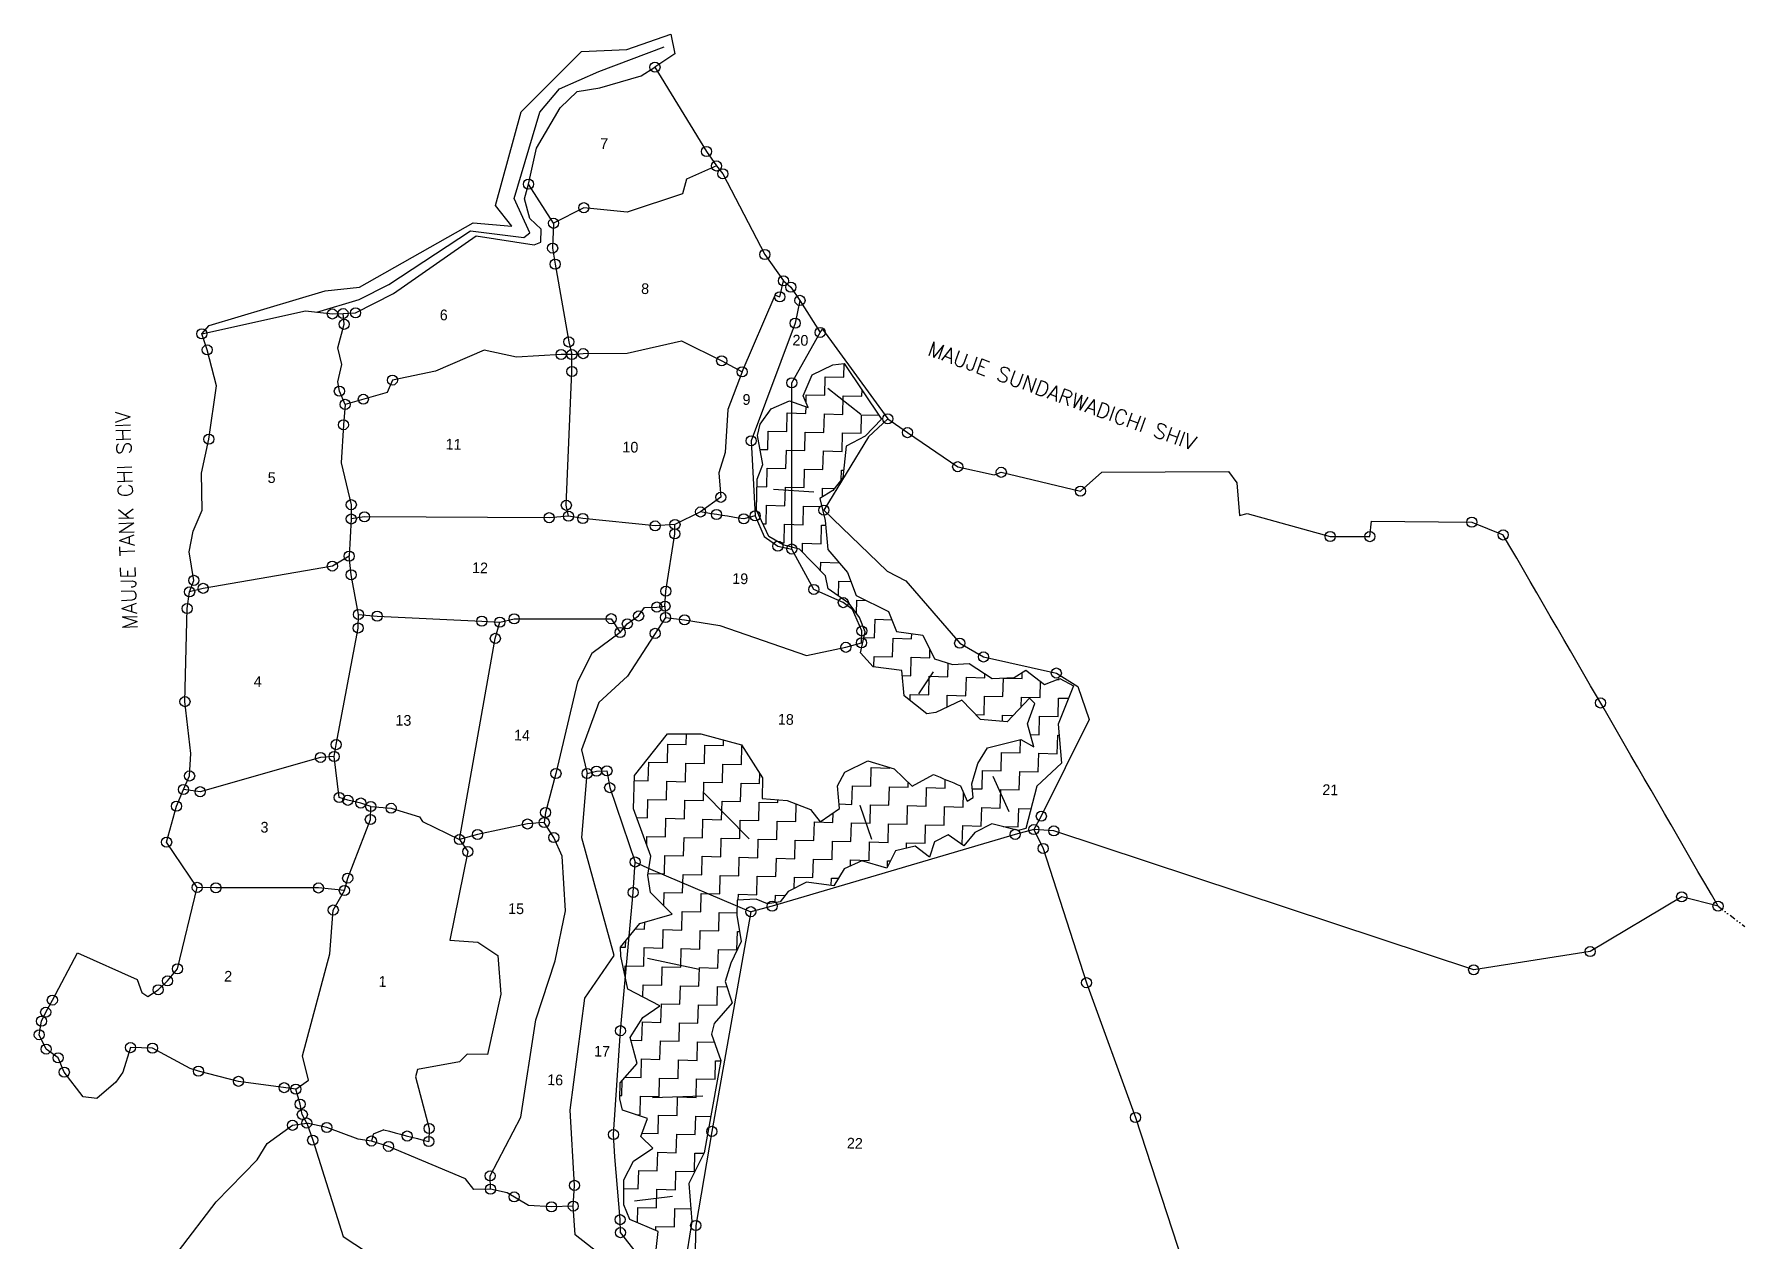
# Model space of a CAD drawing. Header units: metres. Extents: x 356940 to 358376, y 1745247 to 1746797.
# Drawn here: x 356940 to 358376, y 1745785 to 1746797 of the extents above; entities that cross this region are included whole.
import ezdxf

# ---------------------------------------------------------------- set-up
doc = ezdxf.new("R2010")
doc.units = ezdxf.units.M
doc.linetypes.add('DIVIDE', pattern=[1.25, 0.5, -0.25, 0, -0.25, 0, -0.25])
for name, color, linetype in [('OTHERS', 1, 'Continuous'), ('POLY_HATCH', 12, 'Continuous'), ('POLY_PARCEL', 6, 'Continuous'), ('SYM_ARROW', 1, 'Continuous'), ('TEXT_MAPOUT', 7, 'Continuous'), ('TEXT_PARCEL', 7, 'Continuous'), ('V_BOUND_LINE', 7, 'Continuous'), ('V_DIVIDE_LINE', 7, 'DIVIDE')]:
    doc.layers.add(name, color=color, linetype=linetype)
doc.styles.get("Standard").update_dxf_attribs({"font": 'simplex.shx'})
doc.styles.add('TEXT_MAP', font='')
doc.styles.get('TEXT_MAP').set_extended_font_data('Kruti Dev 050')

msp = doc.modelspace()

# ---------------------------------------------------------------- linework, layer by layer
for centre in [(357461.3, 1746769.6), (357504.5, 1746698.9), (357512.9, 1746686.7), (357518.3, 1746680.2), (357355.1, 1746671.4), (357401.6, 1746651.7), (357376.2, 1746638.6), (357375.4, 1746617.8), (357553.5, 1746612.4), (357377.5, 1746604.3), (357569.1, 1746590.3), (357575.4, 1746585), (357566.1, 1746576.9), (357583, 1746573.9), (357190.5, 1746562.5), (357199.5, 1746562.8), (357200.4, 1746553.8), (357210, 1746563.5), (357579, 1746554.8), (357080.9, 1746545.8), (357389, 1746539), (357600, 1746547), (357085.5, 1746532.3), (357382.5, 1746528.5), (357391.5, 1746528.4), (357401.1, 1746529.2), (357517.3, 1746523.2), (357391.6, 1746514.2), (357534.4, 1746513.9), (357196.4, 1746497.7), (357240.9, 1746507), (357576.1, 1746504.7), (357201.3, 1746486.6), (357216.5, 1746490.9), (357199.8, 1746469.5), (357656.7, 1746474.5), (357086.9, 1746457.4), (357542, 1746456.1), (357673.3, 1746462.9), (357715.4, 1746434.3), (357752, 1746429.6), (357516.5, 1746408.6), (357818.4, 1746413.8), (357206.4, 1746402.4), (357386.9, 1746401.9), (357388.7, 1746392.7), (357499.6, 1746396.3), (357512.9, 1746394.2), (357545.4, 1746393.1), (357603.1, 1746397.9), (357206.4, 1746390.4), (357217.4, 1746392.2), (357372.5, 1746391.5), (357400.7, 1746390.8), (357461.4, 1746384.6), (357478.1, 1746385.8), (357535.8, 1746390.5), (358147, 1746387.7), (357477.9, 1746378), (357564.5, 1746367.6), (357576.1, 1746365.2), (358028, 1746375.7), (358061.3, 1746375.6), (358173.3, 1746377), (357190.5, 1746350.9), (357204.6, 1746359.2), (357074.2, 1746338.9), (357206.3, 1746343.6), (357070.7, 1746329.3), (357082.1, 1746332.2), (357470.5, 1746329.8), (357594.6, 1746331.3), (357068.7, 1746315.2), (357212.5, 1746310.3), (357228.1, 1746308.9), (357343.1, 1746306.6), (357424.6, 1746306.7), (357447.6, 1746309), (357462.9, 1746316.5), (357469.7, 1746317.3), (357470.2, 1746307.7), (357619.4, 1746320.2), (357212.2, 1746298.9), (357316, 1746304.7), (357331.1, 1746303.8), (357432.1, 1746295.1), (357438.1, 1746302.5), (357461.5, 1746294.4), (357486.2, 1746305.8), (357635, 1746296.4), (357327.3, 1746290.2), (357621.6, 1746282.7), (357634.7, 1746286.5), (357717.1, 1746286.2), (357737.1, 1746274.6), (357798.2, 1746261.1), (357066.8, 1746237.1), (358255, 1746236), (357193.7, 1746201), (357180.5, 1746190.3), (357192, 1746191), (357412.2, 1746178.7), (357421, 1746179), (357065.5, 1746163.4), (357070.7, 1746174.7), (357378.2, 1746176.8), (357404.3, 1746176.8), (357423.3, 1746164.9), (357059.7, 1746149.4), (357079.6, 1746161.5), (357196.3, 1746156.6), (357203.6, 1746154.3), (357214.4, 1746152), (357222.7, 1746149.1), (357222.4, 1746138.2), (357239.8, 1746147.6), (357354.3, 1746134.4), (357368.4, 1746135.6), (357369.5, 1746144), (357785.6, 1746141), (357297.2, 1746121.3), (357312.4, 1746125.6), (357376.4, 1746123), (357763.7, 1746125.7), (357779.3, 1746129.7), (357796.1, 1746128.6), (357051.4, 1746119.2), (357304.2, 1746111.2), (357787.1, 1746113.9), (357444.7, 1746102.5), (357077.1, 1746081.2), (357092.8, 1746080.8), (357178.8, 1746080.7), (357200.6, 1746078.6), (357203.4, 1746089), (357443, 1746077), (357559.7, 1746065.4), (358323.1, 1746073.3), (358353.6, 1746065.4), (357191.3, 1746062.2), (357541.7, 1746060.8), (358246.3, 1746027.3), (357060.5, 1746012.8), (358148.5, 1746012), (357044.3, 1745995.3), (357052.1, 1746002.7), (357823.6, 1746001.2), (356949.9, 1745976.4), (356955.5, 1745986.6), (356946.4, 1745968.9), (356944.5, 1745957.5), (357432.3, 1745960.9), (356950.2, 1745945.5), (356960.3, 1745938.1), (357021.1, 1745946.7), (357039.5, 1745946.3), (356965.5, 1745926.1), (357078.2, 1745926.9), (357111.7, 1745918.4), (357150.1, 1745913.1), (357159.9, 1745911.8), (357163.4, 1745899.2), (357165.3, 1745890.5), (357157, 1745881.5), (357169, 1745883.4), (357185.8, 1745879.7), (357271.7, 1745878.8), (357509, 1745876.4), (357864.7, 1745888), (357174, 1745869), (357223.3, 1745868.3), (357237.7, 1745863.8), (357253.3, 1745872.5), (357271.4, 1745867.9), (357426.5, 1745873.7), (357322.9, 1745839), (357323.3, 1745827.9), (357343.1, 1745821.4), (357393.7, 1745831.1), (357374.5, 1745813.1), (357392.7, 1745813.7), (357432, 1745802.3), (357432.3, 1745791.4), (357495.5, 1745797.4)]:
    msp.add_circle(centre, 4.24)
at = {"layer": 'OTHERS', "ltscale": 0.5}
for p, q in [((357414.2, 1746765.9), (357468.9, 1746786.7)), ((357381.3, 1746751.4), (357414.2, 1746765.9)), ((357364.7, 1746731.8), (357381.3, 1746751.4)), ((357343, 1746659.4), (357364.7, 1746731.8)), ((357356.3, 1746630.6), (357343, 1746659.4)), ((357237.8, 1746587.2), (357306.5, 1746632.2)), ((357306.5, 1746632.2), (357351.3, 1746626.8)), ((357351.3, 1746626.8), (357356.3, 1746630.6)), ((357212.9, 1746574.6), (357237.8, 1746587.2)), ((357177.4, 1746564), (357212.9, 1746574.6))]:
    msp.add_line(p, q, dxfattribs=at)
at = {"layer": 'POLY_HATCH'}
for p, q in [((357593.2, 1746511.4), (357610.6, 1746519.9)), ((357610.6, 1746519.9), (357620.2, 1746520.9)), ((357620.2, 1746520.9), (357651.5, 1746474.3)), ((357585.8, 1746493.8), (357593.2, 1746511.4)), ((357549.5, 1746469.9), (357558.7, 1746483)), ((357558.7, 1746483), (357574.2, 1746489.6)), ((357574.2, 1746489.6), (357590, 1746484.1)), ((357590, 1746484.1), (357585.8, 1746493.8)), ((357547.3, 1746460.4), (357549.5, 1746469.9)), ((357651.5, 1746474.3), (357637.8, 1746460)), ((357551.8, 1746436.1), (357547.3, 1746460.4)), ((357637.8, 1746460), (357621.7, 1746451.5)), ((357621.7, 1746451.5), (357619.1, 1746424.9)), ((357547.2, 1746423.8), (357551.8, 1746436.1)), ((357546.5, 1746397.7), (357547.2, 1746423.8)), ((357610.6, 1746414.3), (357599.7, 1746407.7)), ((357619.1, 1746424.9), (357610.6, 1746414.3)), ((357556.8, 1746375.8), (357546.5, 1746397.7)), ((357599.7, 1746407.7), (357604.3, 1746389.2)), ((357604.3, 1746389.2), (357606.3, 1746364.9)), ((357569.4, 1746368.5), (357556.8, 1746375.8)), ((357582.7, 1746365), (357569.4, 1746368.5)), ((357604.4, 1746342.8), (357582.7, 1746365)), ((357606.3, 1746364.9), (357623, 1746345.4)), ((357606.7, 1746331.9), (357604.4, 1746342.8)), ((357623, 1746345.4), (357630.2, 1746326.2)), ((357624.2, 1746319.4), (357606.7, 1746331.9)), ((357630.2, 1746326.2), (357657.3, 1746312.8)), ((357632.9, 1746307.8), (357624.2, 1746319.4)), ((357657.3, 1746312.8), (357663.9, 1746296.1)), ((357637.7, 1746295.6), (357632.9, 1746307.8)), ((357633.9, 1746278), (357637.7, 1746295.6)), ((357663.9, 1746296.1), (357686.1, 1746293)), ((357686.1, 1746293), (357695.8, 1746273)), ((357644.5, 1746266.3), (357633.9, 1746278)), ((357695.8, 1746273), (357711, 1746268.2)), ((357711, 1746268.2), (357725, 1746269.1)), ((357725, 1746269.1), (357744.4, 1746256.5)), ((357668.6, 1746263.1), (357644.5, 1746266.3)), ((357670.6, 1746242.1), (357668.6, 1746263.1)), ((357744.4, 1746256.5), (357762.9, 1746257.4)), ((357762.9, 1746257.4), (357772.6, 1746263.5)), ((357772.6, 1746263.5), (357788.3, 1746251.6)), ((357788.3, 1746251.6), (357801.1, 1746256.4)), ((357801.1, 1746256.4), (357812.5, 1746250.4)), ((357689.4, 1746227), (357670.6, 1746242.1)), ((357775.7, 1746240.1), (357756.8, 1746220.2)), ((357780.1, 1746235.6), (357775.7, 1746240.1)), ((357812.5, 1746250.4), (357799.6, 1746218.3)), ((357697.1, 1746228.1), (357689.4, 1746227)), ((357719, 1746238.3), (357697.1, 1746228.1)), ((357734.5, 1746222.1), (357719, 1746238.3)), ((357773.9, 1746218.5), (357780.1, 1746235.6)), ((357756.8, 1746220.2), (357734.5, 1746222.1)), ((357779.2, 1746199.3), (357773.9, 1746218.5)), ((357799.6, 1746218.3), (357802.6, 1746185.4)), ((357444.1, 1746175.1), (357471.7, 1746210.1)), ((357471.7, 1746210.1), (357499.7, 1746210)), ((357499.7, 1746210), (357533.9, 1746200.9)), ((357533.9, 1746200.9), (357551.7, 1746173.1)), ((357732.3, 1746185.2), (357740.3, 1746198.4)), ((357740.3, 1746198.4), (357768.5, 1746205.3)), ((357768.5, 1746205.3), (357779.2, 1746199.3)), ((357620.6, 1746177.8), (357640, 1746187.5)), ((357640, 1746187.5), (357662.1, 1746180.6)), ((357727.4, 1746168.1), (357732.3, 1746185.2)), ((357802.6, 1746185.4), (357781.7, 1746166.1)), ((357443.4, 1746147.1), (357444.1, 1746175.1)), ((357551.7, 1746173.1), (357551.3, 1746155.9)), ((357614.6, 1746166.5), (357620.6, 1746177.8)), ((357662.1, 1746180.6), (357677.1, 1746166.2)), ((357677.1, 1746166.2), (357695.1, 1746175.9)), ((357728.4, 1746156.7), (357727.4, 1746168.1)), ((357551.3, 1746155.9), (357572.3, 1746154.1)), ((357572.3, 1746154.1), (357591.8, 1746146.7)), ((357616.1, 1746147.3), (357614.6, 1746166.5)), ((357717.8, 1746166.5), (357723.3, 1746153.6)), ((357723.3, 1746153.6), (357728.4, 1746156.7)), ((357781.7, 1746166.1), (357772.6, 1746130.7)), ((357457.7, 1746107.3), (357443.4, 1746147.1)), ((357591.8, 1746146.7), (357599.9, 1746136.3)), ((357599.9, 1746136.3), (357616.1, 1746147.3)), ((357707.5, 1746125.3), (357695.8, 1746119.3)), ((357720.6, 1746116.1), (357707.5, 1746125.3)), ((357729.8, 1746127.3), (357720.6, 1746116.1)), ((357744, 1746134.6), (357729.8, 1746127.3)), ((357766.2, 1746129), (357744, 1746134.6)), ((357772.6, 1746130.7), (357766.2, 1746129)), ((357663.2, 1746111.8), (357655.8, 1746097.3)), ((357679.8, 1746115.8), (357663.2, 1746111.8)), ((357691.7, 1746106.6), (357679.8, 1746115.8)), ((357695.8, 1746119.3), (357691.7, 1746106.6)), ((357455.4, 1746091.5), (357457.7, 1746107.3)), ((357620.1, 1746096.9), (357611.5, 1746082.5)), ((357634.9, 1746103.6), (357620.1, 1746096.9)), ((357655.8, 1746097.3), (357634.9, 1746103.6)), ((357457.6, 1746076.8), (357455.4, 1746091.5)), ((357588.6, 1746085.6), (357573.1, 1746077.7)), ((357611.5, 1746082.5), (357588.6, 1746085.6)), ((357475.7, 1746058.6), (357457.6, 1746076.8)), ((357530.3, 1746070.5), (357530, 1746057.8)), ((357546.2, 1746071.4), (357530.3, 1746070.5)), ((357555.7, 1746067.3), (357546.2, 1746071.4)), ((357566.5, 1746069), (357555.7, 1746067.3)), ((357573.1, 1746077.7), (357566.5, 1746069)), ((357448.7, 1746051), (357475.7, 1746058.6)), ((357530, 1746057.8), (357533.7, 1746035.7)), ((357432.3, 1746031.1), (357448.7, 1746051)), ((357432.7, 1746023.4), (357432.3, 1746031.1)), ((357533.7, 1746035.7), (357524.9, 1746017.5)), ((357438.4, 1745995.9), (357432.7, 1746023.4)), ((357524.9, 1746017.5), (357520.1, 1746002.3)), ((357465.5, 1745981.9), (357438.4, 1745995.9)), ((357520.1, 1746002.3), (357526, 1745984.4)), ((357451.2, 1745972.1), (357465.5, 1745981.9)), ((357526, 1745984.4), (357510.9, 1745966.9)), ((357440.6, 1745955.1), (357451.2, 1745972.1)), ((357510.9, 1745966.9), (357508.8, 1745958.1)), ((357446.4, 1745933.4), (357440.6, 1745955.1)), ((357508.8, 1745958.1), (357516.5, 1745935.8)), ((357432, 1745917.2), (357446.4, 1745933.4)), ((357516.5, 1745935.8), (357502.5, 1745858.5)), ((357431.7, 1745903.8), (357432, 1745917.2)), ((357434, 1745894.2), (357431.7, 1745903.8)), ((357454.9, 1745887.3), (357434, 1745894.2)), ((357449.4, 1745872.2), (357454.9, 1745887.3)), ((357459.4, 1745862.4), (357449.4, 1745872.2)), ((357435.1, 1745835.7), (357443.2, 1745851.4)), ((357443.2, 1745851.4), (357459.4, 1745862.4)), ((357502.5, 1745858.5), (357489.8, 1745832.7)), ((357435.3, 1745814.7), (357435.1, 1745835.7)), ((357489.8, 1745832.7), (357492.2, 1745800.9)), ((357440.1, 1745802.5), (357435.3, 1745814.7)), ((357464, 1745792.4), (357440.1, 1745802.5)), ((357492.2, 1745800.9), (357488.4, 1745776.1)), ((357460.7, 1745762.5), (357464, 1745792.4))]:
    msp.add_line(p, q, dxfattribs=at)
at = {"layer": 'POLY_HATCH', "linetype": 'Continuous'}
for p, q in [((357619.8, 1746509.4), (357620.1, 1746520.9)), ((357603.9, 1746494.2), (357604.3, 1746509.8)), ((357604.3, 1746509.8), (357619.8, 1746509.4)), ((357635, 1746493.4), (357635.1, 1746498.7)), ((357587.9, 1746479), (357588.1, 1746484.8)), ((357588.2, 1746488.3), (357588.3, 1746494.6)), ((357588.3, 1746494.6), (357603.9, 1746494.2)), ((357619.1, 1746478.2), (357619.4, 1746493.8)), ((357619.4, 1746493.8), (357635, 1746493.4)), ((357556.5, 1746479.8), (357556.8, 1746479.8)), ((357556.8, 1746479.8), (357556.8, 1746480.3)), ((357572, 1746463.8), (357572.4, 1746479.4)), ((357572.4, 1746479.4), (357587.9, 1746479)), ((357603.1, 1746463), (357603.5, 1746478.6)), ((357603.5, 1746478.6), (357619.1, 1746478.2)), ((357634.3, 1746462.3), (357634.6, 1746477.9)), ((357634.6, 1746477.9), (357649.4, 1746477.5)), ((357556, 1746448.6), (357556.4, 1746464.2)), ((357556.4, 1746464.2), (357572, 1746463.8)), ((357587.2, 1746447.9), (357587.5, 1746463.4)), ((357587.5, 1746463.4), (357603.1, 1746463)), ((357618.3, 1746447.1), (357618.7, 1746462.7)), ((357618.7, 1746462.7), (357634.3, 1746462.3)), ((357549.5, 1746448.8), (357556, 1746448.6)), ((357571.2, 1746432.7), (357571.6, 1746448.2)), ((357571.6, 1746448.2), (357587.2, 1746447.9)), ((357602.3, 1746431.9), (357602.7, 1746447.5)), ((357602.7, 1746447.5), (357618.3, 1746447.1)), ((357555.3, 1746417.5), (357555.6, 1746433.1)), ((357555.6, 1746433.1), (357571.2, 1746432.7)), ((357586.4, 1746416.7), (357586.8, 1746432.3)), ((357586.8, 1746432.3), (357602.3, 1746431.9)), ((357617.7, 1746423.1), (357617.9, 1746431.5)), ((357617.9, 1746431.5), (357619.7, 1746431.5)), ((357547, 1746417.7), (357555.3, 1746417.5)), ((357570.4, 1746401.5), (357570.8, 1746417.1)), ((357570.8, 1746417.1), (357586.4, 1746416.7)), ((357601.8, 1746409), (357602, 1746416.3)), ((357602, 1746416.3), (357612, 1746416.1)), ((357554.5, 1746386.4), (357554.9, 1746401.9)), ((357554.9, 1746401.9), (357570.4, 1746401.5)), ((357585.6, 1746385.6), (357586, 1746401.2)), ((357586, 1746401.2), (357601.4, 1746400.8)), ((357551.8, 1746386.4), (357554.5, 1746386.4)), ((357569.7, 1746370.4), (357570.1, 1746386)), ((357570.1, 1746386), (357585.6, 1746385.6)), ((357600.8, 1746369.6), (357601.2, 1746385.2)), ((357601.2, 1746385.2), (357604.7, 1746385.1)), ((357565.9, 1746370.5), (357569.7, 1746370.4)), ((357585.1, 1746362.5), (357585.2, 1746370)), ((357585.2, 1746370), (357600.8, 1746369.6)), ((357600.3, 1746347.1), (357600.4, 1746354.1)), ((357600.4, 1746354.1), (357615.9, 1746353.7)), ((357615.3, 1746325.8), (357615.6, 1746338.1)), ((357615.6, 1746338.1), (357625.8, 1746337.9)), ((357630.5, 1746310.9), (357630.8, 1746322.2)), ((357630.8, 1746322.2), (357638.7, 1746322)), ((357645.6, 1746290.6), (357646, 1746306.2)), ((357646, 1746306.2), (357660, 1746305.9)), ((357636.7, 1746290.9), (357645.6, 1746290.6)), ((357660.8, 1746274.7), (357661.2, 1746290.3)), ((357661.2, 1746290.3), (357676.7, 1746289.9)), ((357676.7, 1746289.9), (357676.8, 1746294.3)), ((357645, 1746266.2), (357645.2, 1746275.1)), ((357645.2, 1746275.1), (357660.8, 1746274.7)), ((357676, 1746258.7), (357676.4, 1746274.3)), ((357676.4, 1746274.3), (357691.9, 1746273.9)), ((357691.9, 1746273.9), (357692.1, 1746280.6)), ((357707.1, 1746258), (357707.4, 1746269.3)), ((357669, 1746258.9), (357676, 1746258.7)), ((357691.2, 1746242.8), (357691.5, 1746258.4)), ((357691.5, 1746258.4), (357707.1, 1746258)), ((357722.3, 1746242), (357722.7, 1746257.6)), ((357722.7, 1746257.6), (357738.2, 1746257.2)), ((357738.2, 1746257.2), (357738.3, 1746260.5)), ((357753.4, 1746241.3), (357753.8, 1746256.8)), ((357753.8, 1746256.8), (357769.4, 1746256.4)), ((357769.4, 1746256.4), (357769.5, 1746261.5)), ((357784.6, 1746240.5), (357784.9, 1746254.2)), ((357799.2, 1746255.7), (357800.5, 1746255.7)), ((357800.5, 1746255.7), (357800.5, 1746256.2)), ((357675.5, 1746238.2), (357675.6, 1746243.2)), ((357675.6, 1746243.2), (357691.2, 1746242.8)), ((357706.5, 1746232.5), (357706.7, 1746242.4)), ((357706.7, 1746242.4), (357722.3, 1746242)), ((357737.5, 1746226.1), (357737.9, 1746241.6)), ((357737.9, 1746241.6), (357753.4, 1746241.3)), ((357768.8, 1746232.9), (357769, 1746240.9)), ((357769, 1746240.9), (357784.6, 1746240.5)), ((357799.8, 1746224.5), (357800.1, 1746240.1)), ((357800.1, 1746240.1), (357808.2, 1746239.9)), ((357690.8, 1746227.2), (357691, 1746227.2)), ((357690.8, 1746227.2), (357690.8, 1746227.2)), ((357730.5, 1746226.2), (357737.5, 1746226.1)), ((357752.9, 1746220.5), (357753.1, 1746225.7)), ((357753.1, 1746225.7), (357761.7, 1746225.5)), ((357783.8, 1746209.3), (357784.2, 1746224.9)), ((357784.2, 1746224.9), (357799.8, 1746224.5)), ((357471.7, 1746185.9), (357472, 1746201.4)), ((357472, 1746201.4), (357487.6, 1746201.1)), ((357487.6, 1746201.1), (357487.8, 1746210)), ((357502.8, 1746185.1), (357503.2, 1746200.7)), ((357503.2, 1746200.7), (357518.8, 1746200.3)), ((357518.8, 1746200.3), (357518.9, 1746204.9)), ((357533.9, 1746184.3), (357534.3, 1746199.9)), ((357534.3, 1746199.9), (357534.6, 1746199.9)), ((357767.9, 1746194.2), (357768.1, 1746205.2)), ((357776.4, 1746209.5), (357783.8, 1746209.3)), ((357799, 1746193.4), (357799.4, 1746209)), ((357799.4, 1746209), (357800.4, 1746208.9)), ((357455.7, 1746170.7), (357456.1, 1746186.3)), ((357456.1, 1746186.3), (357471.7, 1746185.9)), ((357486.8, 1746169.9), (357487.2, 1746185.5)), ((357487.2, 1746185.5), (357502.8, 1746185.1)), ((357518, 1746169.2), (357518.4, 1746184.7)), ((357518.4, 1746184.7), (357533.9, 1746184.3)), ((357642.5, 1746166.1), (357642.9, 1746181.7)), ((357642.9, 1746181.7), (357658.5, 1746181.3)), ((357658.5, 1746181.3), (357658.5, 1746181.7)), ((357751.9, 1746179), (357752.3, 1746194.5)), ((357752.3, 1746194.5), (357767.9, 1746194.2)), ((357783, 1746178.2), (357783.4, 1746193.8)), ((357783.4, 1746193.8), (357799, 1746193.4)), ((357444, 1746171), (357455.7, 1746170.7)), ((357470.9, 1746154.7), (357471.3, 1746170.3)), ((357471.3, 1746170.3), (357486.8, 1746169.9)), ((357502, 1746154), (357502.4, 1746169.5)), ((357502.4, 1746169.5), (357518, 1746169.2)), ((357533.2, 1746153.2), (357533.6, 1746168.8)), ((357533.6, 1746168.8), (357549.1, 1746168.4)), ((357549.1, 1746168.4), (357549.3, 1746176.8)), ((357673.7, 1746165.3), (357673.8, 1746169.4)), ((357704.8, 1746164.6), (357705, 1746171.7)), ((357735.9, 1746163.8), (357736.3, 1746179.4)), ((357736.3, 1746179.4), (357751.9, 1746179)), ((357767.1, 1746163), (357767.5, 1746178.6)), ((357767.5, 1746178.6), (357783, 1746178.2)), ((357454.9, 1746139.6), (357455.3, 1746155.1)), ((357455.3, 1746155.1), (357470.9, 1746154.7)), ((357486.1, 1746138.8), (357486.5, 1746154.4)), ((357486.5, 1746154.4), (357502, 1746154)), ((357517.2, 1746138), (357517.6, 1746153.6)), ((357517.6, 1746153.6), (357533.2, 1746153.2)), ((357548.4, 1746137.3), (357548.7, 1746152.8)), ((357548.7, 1746152.8), (357564.3, 1746152.4)), ((357564.3, 1746152.4), (357564.4, 1746154.8)), ((357626.6, 1746150.9), (357627, 1746166.5)), ((357627, 1746166.5), (357642.5, 1746166.1)), ((357657.7, 1746150.1), (357658.1, 1746165.7)), ((357658.1, 1746165.7), (357673.7, 1746165.3)), ((357688.9, 1746149.4), (357689.2, 1746164.9)), ((357689.2, 1746164.9), (357704.8, 1746164.6)), ((357720, 1746148.6), (357720.3, 1746160.6)), ((357727.8, 1746164), (357735.9, 1746163.8)), ((357751.1, 1746147.8), (357751.5, 1746163.4)), ((357751.5, 1746163.4), (357767.1, 1746163)), ((357446.1, 1746139.8), (357454.9, 1746139.6)), ((357470.1, 1746123.6), (357470.5, 1746139.2)), ((357470.5, 1746139.2), (357486.1, 1746138.8)), ((357501.3, 1746122.8), (357501.6, 1746138.4)), ((357501.6, 1746138.4), (357517.2, 1746138)), ((357579.5, 1746136.5), (357579.9, 1746151.2)), ((357610.6, 1746135.7), (357610.8, 1746143.8)), ((357615.8, 1746151.2), (357626.6, 1746150.9)), ((357641.8, 1746135), (357642.2, 1746150.5)), ((357642.2, 1746150.5), (357657.7, 1746150.1)), ((357672.9, 1746134.2), (357673.3, 1746149.8)), ((357673.3, 1746149.8), (357688.9, 1746149.4)), ((357704, 1746133.4), (357704.4, 1746149)), ((357704.4, 1746149), (357720, 1746148.6)), ((357735.2, 1746132.7), (357735.6, 1746148.2)), ((357735.6, 1746148.2), (357751.1, 1746147.8)), ((357766.3, 1746131.9), (357766.7, 1746147.5)), ((357766.7, 1746147.5), (357776.8, 1746147.2)), ((357532.4, 1746122.1), (357532.8, 1746137.6)), ((357532.8, 1746137.6), (357548.4, 1746137.3)), ((357563.5, 1746121.3), (357563.9, 1746136.9)), ((357563.9, 1746136.9), (357579.5, 1746136.5)), ((357594.7, 1746120.5), (357595.1, 1746136.1)), ((357595.1, 1746136.1), (357610.6, 1746135.7)), ((357625.8, 1746119.8), (357626.2, 1746135.3)), ((357626.2, 1746135.3), (357641.8, 1746135)), ((357657, 1746119), (357657.3, 1746134.6)), ((357657.3, 1746134.6), (357672.9, 1746134.2)), ((357688.1, 1746118.2), (357688.5, 1746133.8)), ((357688.5, 1746133.8), (357704, 1746133.4)), ((357719.2, 1746117.5), (357719.6, 1746133)), ((357719.6, 1746133), (357735.2, 1746132.7)), ((357753.5, 1746132.2), (357766.3, 1746131.9)), ((357454.4, 1746116.6), (357454.6, 1746124)), ((357454.6, 1746124), (357470.1, 1746123.6)), ((357485.3, 1746107.6), (357485.7, 1746123.2)), ((357485.7, 1746123.2), (357501.3, 1746122.8)), ((357516.5, 1746106.9), (357516.8, 1746122.4)), ((357516.8, 1746122.4), (357532.4, 1746122.1)), ((357547.6, 1746106.1), (357548, 1746121.7)), ((357548, 1746121.7), (357563.5, 1746121.3)), ((357578.7, 1746105.3), (357579.1, 1746120.9)), ((357579.1, 1746120.9), (357594.7, 1746120.5)), ((357609.9, 1746104.6), (357610.2, 1746120.1)), ((357610.2, 1746120.1), (357625.8, 1746119.8)), ((357641, 1746103.8), (357641.4, 1746119.4)), ((357641.4, 1746119.4), (357657, 1746119)), ((357672.4, 1746114), (357672.5, 1746118.6)), ((357672.5, 1746118.6), (357688.1, 1746118.2)), ((357718.6, 1746117.5), (357719.2, 1746117.5)), ((357469.4, 1746092.5), (357469.7, 1746108)), ((357469.7, 1746108), (357485.3, 1746107.6)), ((357500.5, 1746091.7), (357500.9, 1746107.3)), ((357500.9, 1746107.3), (357516.5, 1746106.9)), ((357531.6, 1746090.9), (357532, 1746106.5)), ((357532, 1746106.5), (357547.6, 1746106.1)), ((357562.8, 1746090.2), (357563.2, 1746105.7)), ((357563.2, 1746105.7), (357578.7, 1746105.3)), ((357593.9, 1746089.4), (357594.3, 1746105)), ((357594.3, 1746105), (357609.9, 1746104.6)), ((357625.3, 1746099.3), (357625.4, 1746104.2)), ((357625.4, 1746104.2), (357641, 1746103.8)), ((357656.5, 1746098.6), (357656.6, 1746103.4)), ((357656.6, 1746103.4), (357658.9, 1746103.4)), ((357455.6, 1746092.8), (357469.4, 1746092.5)), ((357484.5, 1746076.5), (357484.9, 1746092.1)), ((357484.9, 1746092.1), (357500.5, 1746091.7)), ((357515.7, 1746075.7), (357516.1, 1746091.3)), ((357516.1, 1746091.3), (357531.6, 1746090.9)), ((357546.8, 1746075), (357547.2, 1746090.5)), ((357547.2, 1746090.5), (357562.8, 1746090.2)), ((357578.1, 1746080.3), (357578.3, 1746089.8)), ((357578.3, 1746089.8), (357593.9, 1746089.4)), ((357609.3, 1746082.8), (357609.5, 1746089)), ((357609.5, 1746089), (357615.3, 1746088.9)), ((357468.7, 1746065.6), (357469, 1746076.9)), ((357469, 1746076.9), (357484.5, 1746076.5)), ((357499.7, 1746060.6), (357500.1, 1746076.1)), ((357500.1, 1746076.1), (357515.7, 1746075.7)), ((357531.1, 1746070.6), (357531.3, 1746075.4)), ((357531.3, 1746075.4), (357546.8, 1746075)), ((357562.2, 1746068.3), (357562.4, 1746074.6)), ((357562.4, 1746074.6), (357570.6, 1746074.4)), ((357483.8, 1746045.4), (357484.2, 1746060.9)), ((357484.2, 1746060.9), (357499.7, 1746060.6)), ((357514.9, 1746044.6), (357515.3, 1746060.2)), ((357515.3, 1746060.2), (357530, 1746059.8)), ((357444.8, 1746046.3), (357452.6, 1746046.1)), ((357452.6, 1746046.1), (357452.8, 1746052.2)), ((357467.8, 1746030.2), (357468.2, 1746045.8)), ((357468.2, 1746045.8), (357483.8, 1746045.4)), ((357499, 1746029.4), (357499.3, 1746045)), ((357499.3, 1746045), (357514.9, 1746044.6)), ((357530.1, 1746028.7), (357530.5, 1746044.2)), ((357530.5, 1746044.2), (357532.2, 1746044.2)), ((357432.3, 1746031.1), (357436.7, 1746031)), ((357436.7, 1746031), (357436.8, 1746036.6)), ((357451.9, 1746015), (357452.3, 1746030.6)), ((357452.3, 1746030.6), (357467.8, 1746030.2)), ((357483, 1746014.2), (357483.4, 1746029.8)), ((357483.4, 1746029.8), (357499, 1746029.4)), ((357514.2, 1746013.5), (357514.5, 1746029)), ((357514.5, 1746029), (357530.1, 1746028.7)), ((357436.1, 1746007.1), (357436.3, 1746015.4)), ((357436.3, 1746015.4), (357451.9, 1746015)), ((357467.1, 1745999), (357467.4, 1746014.6)), ((357467.4, 1746014.6), (357483, 1746014.2)), ((357498.2, 1745998.3), (357498.6, 1746013.9)), ((357498.6, 1746013.9), (357514.2, 1746013.5)), ((357451.2, 1745989.3), (357451.5, 1745999.4)), ((357451.5, 1745999.4), (357467.1, 1745999)), ((357482.2, 1745983.1), (357482.6, 1745998.7)), ((357482.6, 1745998.7), (357498.2, 1745998.3)), ((357513.4, 1745982.3), (357513.8, 1745997.9)), ((357513.8, 1745997.9), (357521.6, 1745997.7)), ((357466.3, 1745967.9), (357466.7, 1745983.5)), ((357466.7, 1745983.5), (357482.2, 1745983.1)), ((357497.4, 1745967.1), (357497.8, 1745982.7)), ((357497.8, 1745982.7), (357513.4, 1745982.3)), ((357450.3, 1745952.7), (357450.7, 1745968.3)), ((357450.7, 1745968.3), (357466.3, 1745967.9)), ((357481.5, 1745952), (357481.9, 1745967.5)), ((357481.9, 1745967.5), (357497.4, 1745967.1)), ((357441.2, 1745953), (357450.3, 1745952.7)), ((357465.5, 1745936.8), (357465.9, 1745952.3)), ((357465.9, 1745952.3), (357481.5, 1745952)), ((357496.7, 1745936), (357497, 1745951.6)), ((357497, 1745951.6), (357511.2, 1745951.2)), ((357449.6, 1745921.6), (357450, 1745937.2)), ((357450, 1745937.2), (357465.5, 1745936.8)), ((357480.7, 1745920.8), (357481.1, 1745936.4)), ((357481.1, 1745936.4), (357496.7, 1745936)), ((357511.9, 1745920.1), (357512.2, 1745935.6)), ((357512.2, 1745935.6), (357516.5, 1745935.5)), ((357433.6, 1745906.4), (357433.9, 1745919.3)), ((357436.3, 1745921.9), (357449.6, 1745921.6)), ((357464.8, 1745905.6), (357465.1, 1745921.2)), ((357465.1, 1745921.2), (357480.7, 1745920.8)), ((357495.9, 1745904.9), (357496.3, 1745920.4)), ((357496.3, 1745920.4), (357511.9, 1745920.1)), ((357431.8, 1745906.4), (357433.6, 1745906.4)), ((357448.8, 1745890.4), (357449.2, 1745906)), ((357449.2, 1745906), (357464.8, 1745905.6)), ((357479.9, 1745889.7), (357480.3, 1745905.3)), ((357480.3, 1745905.3), (357495.9, 1745904.9)), ((357445.1, 1745890.5), (357448.8, 1745890.4)), ((357464, 1745874.5), (357464.4, 1745890.1)), ((357464.4, 1745890.1), (357479.9, 1745889.7)), ((357495.1, 1745873.7), (357495.5, 1745889.3)), ((357495.5, 1745889.3), (357508.1, 1745889)), ((357450.4, 1745874.8), (357464, 1745874.5)), ((357479.2, 1745858.5), (357479.6, 1745874.1)), ((357479.6, 1745874.1), (357495.1, 1745873.7)), ((357463.2, 1745843.4), (357463.6, 1745858.9)), ((357463.6, 1745858.9), (357479.2, 1745858.5)), ((357494.4, 1745842.6), (357494.7, 1745858.2)), ((357494.7, 1745858.2), (357502.3, 1745858)), ((357447.3, 1745828.2), (357447.7, 1745843.7)), ((357447.7, 1745843.7), (357463.2, 1745843.4)), ((357478.4, 1745827.4), (357478.8, 1745843)), ((357478.8, 1745843), (357494.4, 1745842.6)), ((357435.2, 1745828.5), (357447.3, 1745828.2)), ((357462.5, 1745812.2), (357462.8, 1745827.8)), ((357462.8, 1745827.8), (357478.4, 1745827.4)), ((357446.6, 1745799.7), (357446.9, 1745812.6)), ((357446.9, 1745812.6), (357462.5, 1745812.2)), ((357477.6, 1745796.3), (357478, 1745811.8)), ((357478, 1745811.8), (357491.4, 1745811.5)), ((357462, 1745793.2), (357462.1, 1745796.7)), ((357462.1, 1745796.7), (357477.6, 1745796.3))]:
    msp.add_line(p, q, dxfattribs=at)
at = {"layer": 'POLY_HATCH'}
msp.add_arc((357993.1, 1746858.6), 744.8, 246.4156, 248.3079, dxfattribs=at)
at = {"layer": 'POLY_PARCEL'}
for p, q in [((357512.9, 1746686.7), (357487.9, 1746675.6)), ((357376.2, 1746638.6), (357355.1, 1746671.4)), ((357487.9, 1746675.6), (357484.5, 1746663.4)), ((357484.5, 1746663.4), (357437.9, 1746648)), ((357401.6, 1746651.7), (357376.2, 1746638.6)), ((357437.9, 1746648), (357401.6, 1746651.7)), ((357376.2, 1746638.6), (357375.4, 1746617.8)), ((357375.4, 1746617.8), (357377.5, 1746604.3)), ((357377.5, 1746604.3), (357389, 1746539)), ((357566.1, 1746576.9), (357569.1, 1746590.3)), ((357534.4, 1746513.9), (357562.3, 1746578.4)), ((357562.3, 1746578.4), (357566.1, 1746576.9)), ((357583, 1746573.9), (357579, 1746554.8)), ((357200.4, 1746553.8), (357199.5, 1746562.8)), ((357579, 1746554.8), (357542, 1746456.1)), ((357195.2, 1746534.1), (357200.4, 1746553.8)), ((357576.1, 1746504.7), (357600, 1746547)), ((357198.5, 1746520), (357195.2, 1746534.1)), ((357318, 1746532.1), (357277, 1746514.4)), ((357345, 1746526.3), (357318, 1746532.1)), ((357382.5, 1746528.5), (357345, 1746526.3)), ((357391.5, 1746528.4), (357382.5, 1746528.5)), ((357389, 1746539), (357391.5, 1746528.4)), ((357391.5, 1746528.4), (357401.1, 1746529.2)), ((357391.6, 1746514.2), (357391.5, 1746528.4)), ((357401.1, 1746529.2), (357438.1, 1746529.7)), ((357438.1, 1746529.7), (357483.5, 1746539.9)), ((357483.5, 1746539.9), (357517.3, 1746523.2)), ((357195, 1746505.5), (357198.5, 1746520)), ((357277, 1746514.4), (357240.9, 1746507)), ((357386.9, 1746401.9), (357391.6, 1746514.2)), ((357517.3, 1746523.2), (357534.4, 1746513.9)), ((357534.4, 1746513.9), (357522.6, 1746482.3)), ((357196.4, 1746497.7), (357195, 1746505.5)), ((357201.3, 1746486.6), (357196.4, 1746497.7)), ((357240.9, 1746507), (357236.4, 1746496.7)), ((357576.1, 1746365.2), (357576.1, 1746504.7)), ((357201.3, 1746486.6), (357199.8, 1746469.5)), ((357236.4, 1746496.7), (357201.3, 1746486.6)), ((357199.8, 1746469.5), (357197.8, 1746437.4)), ((357522.6, 1746482.3), (357520.2, 1746446.2)), ((357656.7, 1746474.5), (357640.5, 1746459.5)), ((357542, 1746456.1), (357545.4, 1746393.1)), ((357640.5, 1746459.5), (357603.1, 1746397.9)), ((357520.2, 1746446.2), (357514.8, 1746429.1)), ((357197.8, 1746437.4), (357206.4, 1746402.4)), ((357514.8, 1746429.1), (357516.5, 1746408.6)), ((357206.4, 1746402.4), (357206.4, 1746390.4)), ((357388.7, 1746392.7), (357386.9, 1746401.9)), ((357516.5, 1746408.6), (357499.6, 1746396.3)), ((357603.1, 1746397.9), (357656.2, 1746346.5)), ((357206.4, 1746390.4), (357204.6, 1746359.2)), ((357217.4, 1746392.2), (357206.4, 1746390.4)), ((357372.5, 1746391.5), (357217.4, 1746392.2)), ((357388.7, 1746392.7), (357372.5, 1746391.5)), ((357400.7, 1746390.8), (357388.7, 1746392.7)), ((357461.4, 1746384.6), (357400.7, 1746390.8)), ((357478.1, 1746385.8), (357461.4, 1746384.6)), ((357477.9, 1746378), (357478.1, 1746385.8)), ((357499.6, 1746396.3), (357478.1, 1746385.8)), ((357545.4, 1746393.1), (357535.8, 1746390.5)), ((357545.4, 1746393.1), (357553, 1746375.6)), ((357470.5, 1746329.8), (357477.9, 1746378)), ((357553, 1746375.6), (357564.5, 1746367.6)), ((357204.6, 1746359.2), (357190.5, 1746350.9)), ((357206.3, 1746343.6), (357204.6, 1746359.2)), ((357564.5, 1746367.6), (357576.1, 1746365.2)), ((357594.6, 1746331.3), (357576.1, 1746365.2)), ((357190.5, 1746350.9), (357082.1, 1746332.2)), ((357212.5, 1746310.3), (357206.3, 1746343.6)), ((357656.2, 1746346.5), (357671.9, 1746338.4)), ((357082.1, 1746332.2), (357070.7, 1746329.3)), ((357469.7, 1746317.3), (357470.5, 1746329.8)), ((357619.4, 1746320.2), (357594.6, 1746331.3)), ((357671.9, 1746338.4), (357717.1, 1746286.2)), ((357447.6, 1746309), (357452.5, 1746316.2)), ((357452.5, 1746316.2), (357462.9, 1746316.5)), ((357462.9, 1746316.5), (357469.7, 1746317.3)), ((357469.7, 1746317.3), (357470.2, 1746307.7)), ((357627.1, 1746314.3), (357619.4, 1746320.2)), ((357635, 1746296.4), (357627.1, 1746314.3)), ((357193.7, 1746201), (357212.2, 1746298.9)), ((357212.2, 1746298.9), (357212.5, 1746310.3)), ((357212.5, 1746310.3), (357228.1, 1746308.9)), ((357228.1, 1746308.9), (357316, 1746304.7)), ((357316, 1746304.7), (357331.1, 1746303.8)), ((357327.3, 1746290.2), (357331.1, 1746303.8)), ((357331.1, 1746303.8), (357343.1, 1746306.6)), ((357343.1, 1746306.6), (357424.6, 1746306.7)), ((357424.6, 1746306.7), (357432.1, 1746295.1)), ((357432.1, 1746295.1), (357438.1, 1746302.5)), ((357438.1, 1746302.5), (357447.6, 1746309)), ((357470.2, 1746307.7), (357438.2, 1746258.6)), ((357470.2, 1746307.7), (357486.2, 1746305.8)), ((357486.2, 1746305.8), (357515.8, 1746300.9)), ((357515.8, 1746300.9), (357588.6, 1746275.7)), ((357634.7, 1746286.5), (357635, 1746296.4)), ((357297.2, 1746121.3), (357327.3, 1746290.2)), ((357432.1, 1746295.1), (357408.3, 1746277.5)), ((357588.6, 1746275.7), (357621.6, 1746282.7)), ((357621.6, 1746282.7), (357634.7, 1746286.5)), ((357717.1, 1746286.2), (357737.1, 1746274.6)), ((357408.3, 1746277.5), (357396.2, 1746253.8)), ((357737.1, 1746274.6), (357798.2, 1746261.1)), ((357396.2, 1746253.8), (357378.2, 1746176.8)), ((357438.2, 1746258.6), (357414.2, 1746236.3)), ((357798.2, 1746261.1), (357816.3, 1746249.7)), ((357816.3, 1746249.7), (357825.8, 1746222)), ((357414.2, 1746236.3), (357399.7, 1746196.6)), ((357825.8, 1746222), (357785.6, 1746141)), ((357192, 1746191), (357193.7, 1746201)), ((357399.7, 1746196.6), (357404.3, 1746176.8)), ((357180.5, 1746190.3), (357079.6, 1746161.5)), ((357192, 1746191), (357180.5, 1746190.3)), ((357196.3, 1746156.6), (357192, 1746191)), ((357378.2, 1746176.8), (357369.5, 1746144)), ((357399.9, 1746122.8), (357404.3, 1746176.8)), ((357404.3, 1746176.8), (357412.2, 1746178.7)), ((357412.2, 1746178.7), (357421, 1746179)), ((357421, 1746179), (357423.3, 1746164.9)), ((357079.6, 1746161.5), (357065.5, 1746163.4)), ((357203.6, 1746154.3), (357196.3, 1746156.6)), ((357214.4, 1746152), (357203.6, 1746154.3)), ((357423.3, 1746164.9), (357444.7, 1746102.5)), ((357222.7, 1746149.1), (357214.4, 1746152)), ((357222.4, 1746138.2), (357222.7, 1746149.1)), ((357222.7, 1746149.1), (357239.8, 1746147.6)), ((357239.8, 1746147.6), (357263.6, 1746140.3)), ((357263.6, 1746140.3), (357266.1, 1746136.6)), ((357369.5, 1746144), (357368.4, 1746135.6)), ((357785.6, 1746141), (357779.3, 1746129.7)), ((357203.4, 1746089), (357222.4, 1746138.2)), ((357266.1, 1746136.6), (357297.2, 1746121.3)), ((357312.4, 1746125.6), (357297.2, 1746121.3)), ((357354.3, 1746134.4), (357312.4, 1746125.6)), ((357368.4, 1746135.6), (357354.3, 1746134.4)), ((357376.4, 1746123), (357368.4, 1746135.6)), ((357763.7, 1746125.7), (357559.7, 1746065.4)), ((357779.3, 1746129.7), (357763.7, 1746125.7)), ((357304.2, 1746111.2), (357289.2, 1746036.9)), ((357297.2, 1746121.3), (357304.2, 1746111.2)), ((357383.3, 1746107.4), (357376.4, 1746123)), ((357427.1, 1746024.1), (357399.9, 1746122.8)), ((357386.3, 1746061.5), (357383.3, 1746107.4)), ((357443, 1746077), (357444.7, 1746102.5)), ((357444.7, 1746102.5), (357457.6, 1746096.4)), ((357457.6, 1746096.4), (357541.7, 1746060.8)), ((357092.8, 1746080.8), (357077.1, 1746081.2)), ((357200.6, 1746078.6), (357203.4, 1746089)), ((357178.8, 1746080.7), (357092.8, 1746080.8)), ((357200.6, 1746078.6), (357178.8, 1746080.7)), ((357191.3, 1746062.2), (357200.6, 1746078.6)), ((357432.3, 1745960.9), (357443, 1746077)), ((357188.3, 1746025.3), (357191.3, 1746062.2)), ((357377.5, 1746019.6), (357386.3, 1746061.5)), ((357541.7, 1746060.8), (357509, 1745876.4)), ((357559.7, 1746065.4), (357541.7, 1746060.8)), ((357165.4, 1745939.7), (357188.3, 1746025.3)), ((357289.2, 1746036.9), (357312.6, 1746035.3)), ((357312.6, 1746035.3), (357329.5, 1746023.9)), ((357329.5, 1746023.9), (357331.9, 1745991.6)), ((357402.3, 1745988.3), (357427.1, 1746024.1)), ((357361.2, 1745970.1), (357377.5, 1746019.6)), ((357331.9, 1745991.6), (357320.7, 1745940.9)), ((357390, 1745894.1), (357402.3, 1745988.3)), ((357348.6, 1745888.3), (357361.2, 1745970.1)), ((357426.5, 1745873.7), (357432.3, 1745960.9)), ((357170.6, 1745919.3), (357165.4, 1745939.7)), ((357303.6, 1745941.3), (357297.1, 1745934.7)), ((357320.7, 1745940.9), (357303.6, 1745941.3)), ((357262.1, 1745928.3), (357260.3, 1745922.3)), ((357297.1, 1745934.7), (357262.1, 1745928.3)), ((357159.9, 1745911.8), (357170.6, 1745919.3)), ((357260.3, 1745922.3), (357271.7, 1745878.8)), ((357185.8, 1745879.7), (357169, 1745883.4)), ((357169, 1745883.4), (357174, 1745869)), ((357322.9, 1745839), (357348.6, 1745888.3)), ((357393.7, 1745831.1), (357390, 1745894.1)), ((357174, 1745869), (357199.7, 1745788.3)), ((357212.1, 1745869.8), (357185.8, 1745879.7)), ((357223.3, 1745868.3), (357212.1, 1745869.8)), ((357224.7, 1745874.2), (357223.3, 1745868.3)), ((357237.7, 1745863.8), (357223.3, 1745868.3)), ((357233.7, 1745877.7), (357224.7, 1745874.2)), ((357271.7, 1745878.8), (357271.4, 1745867.9)), ((357427.6, 1745855), (357426.5, 1745873.7)), ((357509, 1745876.4), (357495.5, 1745797.4)), ((357302.2, 1745836.7), (357237.7, 1745863.8)), ((357432, 1745802.3), (357427.6, 1745855)), ((357323.3, 1745827.9), (357322.9, 1745839)), ((357309.2, 1745827.7), (357302.2, 1745836.7)), ((357323.3, 1745827.9), (357309.2, 1745827.7)), ((357337.3, 1745824.9), (357323.3, 1745827.9)), ((357355.2, 1745814.1), (357337.3, 1745824.9)), ((357392.7, 1745813.7), (357393.7, 1745831.1)), ((357374.5, 1745813.1), (357355.2, 1745814.1)), ((357392.7, 1745813.7), (357374.5, 1745813.1)), ((357394.2, 1745789.7), (357392.7, 1745813.7)), ((357432.3, 1745791.4), (357432, 1745802.3)), ((357495.5, 1745797.4), (357495.1, 1745777.8)), ((357199.7, 1745788.3), (357219.1, 1745775.3)), ((357433.1, 1745759.1), (357394.2, 1745789.7)), ((357468.6, 1745745.5), (357432.3, 1745791.4))]:
    msp.add_line(p, q, dxfattribs=at)
for centre, radius, start, end in [((357086.4, 1743713.4), 2714.5, 80.4713, 81.2451), ((357876.1, 1748283), 2489.6, 255.0461, 255.9442)]:
    msp.add_arc(centre, radius, start, end, dxfattribs=at)
at = {"layer": 'SYM_ARROW'}
for points in [[(357606.5, 1746500.2), (357634.2, 1746478.4)], [(357560.7, 1746415.3), (357594.7, 1746413.3)], [(357682.8, 1746243.7), (357695, 1746262.2)], [(357744.9, 1746174.6), (357758.2, 1746145)], [(357502.4, 1746160.6), (357540.3, 1746122)], [(357633.2, 1746150.2), (357643.1, 1746121.8)], [(357455.1, 1746021.8), (357498.4, 1746012.5)], [(357459.3, 1745904.9), (357501.6, 1745906.2)], [(357444.1, 1745818), (357475.9, 1745821.9)]]:
    msp.add_lwpolyline(points, dxfattribs=at)
for points in [[(357606.5, 1746500.2), (357606.3, 1746500.3), (357606.5, 1746500.2)], [(357560.7, 1746415.3), (357560.5, 1746415.3), (357560.7, 1746415.3)], [(357682.8, 1746243.7), (357682.7, 1746243.6), (357682.8, 1746243.7)], [(357744.9, 1746174.6), (357744.8, 1746174.8), (357744.9, 1746174.6)], [(357502.4, 1746160.6), (357502.3, 1746160.7), (357502.4, 1746160.6)], [(357633.2, 1746150.2), (357633.2, 1746150.4), (357633.3, 1746150.2)], [(357455, 1746021.7), (357454.9, 1746021.8), (357455.1, 1746021.8)], [(357459.3, 1745904.9), (357459.1, 1745904.9), (357459.3, 1745904.9)], [(357444.1, 1745817.9), (357444, 1745817.9), (357444.1, 1745818)]]:
    msp.add_solid(points, dxfattribs=at)
at = {"layer": 'V_BOUND_LINE'}
for p, q in [((357399.7, 1746782.9), (357437.8, 1746784.6)), ((357437.8, 1746784.6), (357474.5, 1746797.3)), ((357474.5, 1746797.3), (357478.1, 1746780.8)), ((357348.9, 1746732.2), (357399.7, 1746782.9)), ((357478.1, 1746780.8), (357461.3, 1746769.6)), ((357415, 1746752.2), (357449.7, 1746762.3)), ((357449.7, 1746762.3), (357461.3, 1746769.6)), ((357461.3, 1746769.6), (357504.5, 1746698.9)), ((357381.7, 1746735.6), (357396, 1746749.2)), ((357396, 1746749.2), (357415, 1746752.2)), ((357327.4, 1746653.4), (357348.9, 1746732.2)), ((357361.9, 1746701.7), (357381.7, 1746735.6)), ((357355.1, 1746671.4), (357361.9, 1746701.7)), ((357504.5, 1746698.9), (357512.9, 1746686.7)), ((357512.9, 1746686.7), (357518.3, 1746680.2)), ((357351.8, 1746659.1), (357355.1, 1746671.4)), ((357518.3, 1746680.2), (357553.5, 1746612.4)), ((357356.4, 1746642.5), (357351.8, 1746659.1)), ((357341.1, 1746636.3), (357327.4, 1746653.4)), ((357365.7, 1746633.8), (357356.4, 1746642.5)), ((357213.4, 1746584.9), (357308.8, 1746639)), ((357241.8, 1746579.7), (357311.1, 1746628.1)), ((357308.8, 1746639), (357341.1, 1746636.3)), ((357311.1, 1746628.1), (357359.9, 1746620.5)), ((357365.4, 1746622.8), (357365.7, 1746633.8)), ((357359.9, 1746620.5), (357365.4, 1746622.8)), ((357553.5, 1746612.4), (357569.1, 1746590.3)), ((357184.6, 1746581.8), (357213.4, 1746584.9)), ((357569.1, 1746590.3), (357575.4, 1746585)), ((357575.4, 1746585), (357583, 1746573.9)), ((357087.1, 1746552.7), (357184.6, 1746581.8)), ((357210, 1746563.5), (357241.8, 1746579.7)), ((357583, 1746573.9), (357600, 1746547)), ((357080.9, 1746545.8), (357168.1, 1746565.1)), ((357168.1, 1746565.1), (357190.5, 1746562.5)), ((357190.5, 1746562.5), (357199.5, 1746562.8)), ((357199.5, 1746562.8), (357210, 1746563.5)), ((357080.9, 1746545.8), (357087.1, 1746552.7)), ((357085.5, 1746532.3), (357080.9, 1746545.8)), ((357600, 1746547), (357601.9, 1746549.6)), ((357601.9, 1746549.6), (357656.7, 1746474.5)), ((357093.4, 1746502.3), (357085.5, 1746532.3)), ((357086.9, 1746457.4), (357093.4, 1746502.3)), ((357656.7, 1746474.5), (357673.3, 1746462.9)), ((357080.8, 1746428.8), (357086.9, 1746457.4)), ((357673.3, 1746462.9), (357715.4, 1746434.3)), ((357081.1, 1746397.8), (357080.8, 1746428.8)), ((357715.4, 1746434.3), (357746, 1746427.5)), ((357746, 1746427.5), (357752, 1746429.6)), ((357752, 1746429.6), (357818.4, 1746413.8)), ((357818.4, 1746413.8), (357836.4, 1746429.8)), ((357836.4, 1746429.8), (357942.7, 1746430.2)), ((357942.7, 1746430.2), (357949.6, 1746420.7)), ((357949.6, 1746420.7), (357952, 1746393.3)), ((357073.6, 1746380.1), (357081.1, 1746397.8)), ((357952, 1746393.3), (357958.4, 1746395)), ((357958.4, 1746395), (358028, 1746375.7)), ((358061.3, 1746375.6), (358062.8, 1746388.7)), ((358062.8, 1746388.7), (358147, 1746387.7)), ((358147, 1746387.7), (358173.3, 1746377)), ((357070.4, 1746362.8), (357073.6, 1746380.1)), ((358028, 1746375.7), (358061.3, 1746375.6)), ((357074.2, 1746338.9), (357070.4, 1746362.8)), ((357068.7, 1746315.2), (357070.7, 1746329.3)), ((357070.7, 1746329.3), (357074.2, 1746338.9)), ((357066.8, 1746237.1), (357068.7, 1746315.2)), ((357071.7, 1746193.5), (357066.8, 1746237.1)), ((357070.7, 1746174.7), (357071.7, 1746193.5)), ((357065.5, 1746163.4), (357070.7, 1746174.7)), ((357059.7, 1746149.4), (357065.5, 1746163.4)), ((357051.4, 1746119.2), (357059.7, 1746149.4)), ((357796.1, 1746128.6), (357779.3, 1746129.7)), ((357779.3, 1746129.7), (357787.1, 1746113.9)), ((358148.5, 1746012), (357796.1, 1746128.6)), ((357077.1, 1746081.2), (357051.4, 1746119.2)), ((357787.1, 1746113.9), (357823.6, 1746001.2)), ((357060.5, 1746012.8), (357077.1, 1746081.2)), ((358323.1, 1746073.3), (358246.3, 1746027.3)), ((358353.6, 1746065.4), (358323.1, 1746073.3)), ((356955.5, 1745986.6), (356976.6, 1746026.2)), ((356976.6, 1746026.2), (357026.6, 1746003.8)), ((358246.3, 1746027.3), (358148.5, 1746012)), ((357052.1, 1746002.7), (357060.5, 1746012.8)), ((357026.6, 1746003.8), (357030.7, 1745992.9)), ((357035.5, 1745989.5), (357044.3, 1745995.3)), ((357044.3, 1745995.3), (357052.1, 1746002.7)), ((357823.6, 1746001.2), (357864.7, 1745888)), ((356949.9, 1745976.4), (356955.5, 1745986.6)), ((357030.7, 1745992.9), (357035.5, 1745989.5)), ((356944.5, 1745957.5), (356946.4, 1745968.9)), ((356946.4, 1745968.9), (356949.9, 1745976.4)), ((356950.2, 1745945.5), (356944.5, 1745957.5)), ((356960.3, 1745938.1), (356950.2, 1745945.5)), ((356965.5, 1745926.1), (356960.3, 1745938.1)), ((357021.1, 1745946.7), (357014.6, 1745926.2)), ((357039.5, 1745946.3), (357021.1, 1745946.7)), ((357071.2, 1745929.2), (357039.5, 1745946.3)), ((356981.4, 1745905.3), (356965.5, 1745926.1)), ((357014.6, 1745926.2), (357008.9, 1745917.7)), ((357078.2, 1745926.9), (357071.2, 1745929.2)), ((357111.7, 1745918.4), (357078.2, 1745926.9)), ((357008.9, 1745917.7), (356992.8, 1745904)), ((357159.9, 1745911.8), (357111.7, 1745918.4)), ((357163.4, 1745899.2), (357159.9, 1745911.8)), ((356992.8, 1745904), (356981.4, 1745905.3)), ((357165.3, 1745890.5), (357163.4, 1745899.2)), ((357135.9, 1745866.3), (357157, 1745881.5)), ((357157, 1745881.5), (357169, 1745883.4)), ((357169, 1745883.4), (357165.3, 1745890.5)), ((357864.7, 1745888), (357917.8, 1745725.2)), ((357127.4, 1745852.4), (357135.9, 1745866.3)), ((357092.9, 1745817.4), (357127.4, 1745852.4)), ((357061.4, 1745775.8), (357092.9, 1745817.4))]:
    msp.add_line(p, q, dxfattribs=at)
msp.add_arc((192977.8, 1650555.2), 190974.8, 30.007897, 30.115895, dxfattribs=at)
at = {"layer": 'V_DIVIDE_LINE', "ltscale": 10}
msp.add_line((358353.6, 1746065.4), (358376.1, 1746048.4), dxfattribs=at)

# ---------------------------------------------------------------- texts
at = {"layer": 'TEXT_MAPOUT'}
for s, rotation, p in [('MAUJE SUNDARWADICHI SHIV', 340.1669, (357689.2, 1746528.2)), ('MAUJE TANK CHI SHIV', 91.9584, (357026.9, 1746298))]:
    msp.add_text(s, height=12.459, rotation=rotation, dxfattribs=at).set_placement(p)
at = {"layer": 'TEXT_PARCEL', "style": 'TEXT_MAP'}
for s, p in [('7', (357415.2, 1746701.1)), ('8', (357449.6, 1746579.3)), ('6', (357280.6, 1746557.3)), ('20', (357576.6, 1746536.1)), ('9', (357534.7, 1746486.3)), ('11', (357285.5, 1746448.8)), ('10', (357433.9, 1746446.4)), ('5', (357136.1, 1746420.7)), ('12', (357307.7, 1746345.1)), ('19', (357526.1, 1746336)), ('4', (357124.4, 1746249.6)), ('13', (357243.4, 1746217.1)), ('18', (357564.4, 1746217.9)), ('14', (357342.9, 1746204.6)), ('21', (358021.4, 1746158.8)), ('3', (357130.1, 1746127.3)), ('15', (357338, 1746059)), ('2', (357099.6, 1746002.2)), ('1', (357229.2, 1745997.8)), ('17', (357410.1, 1745939.3)), ('16', (357370.8, 1745915.3)), ('22', (357622.3, 1745862.1))]:
    msp.add_text(s, height=8.97, rotation=358.5896, dxfattribs=at).set_placement(p)

doc.saveas('drawing.dxf')
